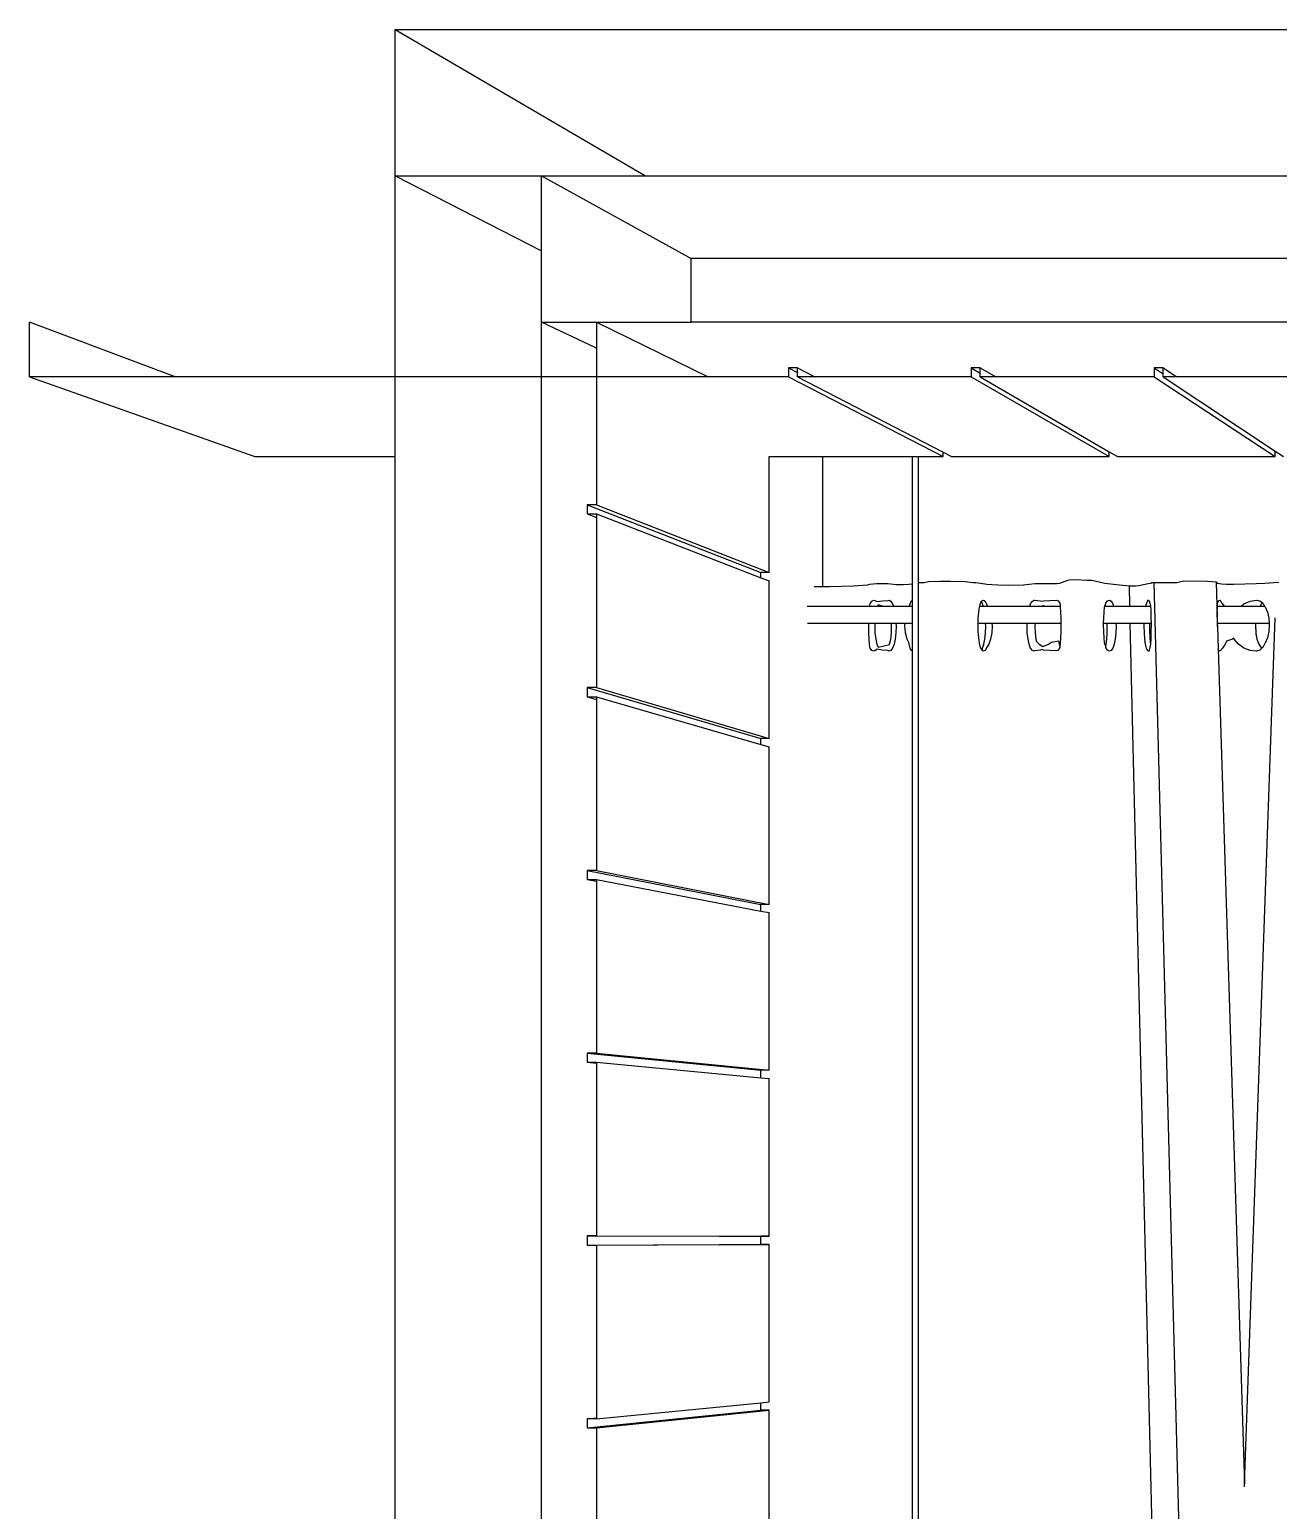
# Model space of a CAD drawing. Header units: millimetres. Extents: x 543 to 4140, y -1075 to 1161.
# Drawn here: x 720 to 925.9, y 917.1 to 1161.4 of the extents above; entities that cross this region are included whole.
import ezdxf

# ---------------------------------------------------------------- set-up
doc = ezdxf.new("R2010")
doc.units = ezdxf.units.MM
doc.layers.add('SectionCutEdges', color=7, linetype='Continuous')

msp = doc.modelspace()

# ---------------------------------------------------------------- linework, layer by layer
for p, q in [((780.273, 1161.411), (821.532, 1137.288)), ((780.273, 1137.288), (804.397, 1124.891)), ((804.397, 1137.288), (829.101, 1123.625)), ((1045.628, 1123.625), (829.101, 1123.625)), ((829.101, 1113.165), (829.101, 1123.625)), ((743.989, 1104.119), (719.965, 1113.165)), ((813.443, 1108.851), (804.397, 1113.165)), ((813.443, 1113.165), (831.869, 1104.119)), ((845.104, 1105.626), (846.612, 1104.843)), ((846.612, 1105.626), (849.496, 1104.119)), ((875.258, 1105.626), (876.766, 1104.746)), ((876.766, 1105.626), (879.333, 1104.119)), ((905.412, 1105.626), (906.92, 1104.623)), ((906.92, 1105.626), (909.171, 1104.119)), ((719.965, 1104.119), (757.1, 1090.973)), ((845.104, 1104.119), (870.657, 1090.973)), ((846.612, 1104.119), (870.657, 1091.68)), ((875.258, 1104.119), (898.02, 1090.973)), ((876.766, 1104.119), (898.02, 1091.768)), ((905.412, 1104.119), (925.384, 1090.973)), ((906.92, 1104.119), (925.384, 1091.88)), ((757.1, 1090.973), (780.273, 1090.973)), ((841.926, 1071.818), (841.926, 1090.973)), ((841.926, 1090.973), (850.808, 1090.973)), ((850.808, 1069.526), (850.808, 1090.973)), ((850.808, 1090.973), (865.506, 1090.973)), ((865.506, 1090.973), (866.524, 1090.973)), ((865.506, 1090.973), (865.506, 1069.995)), ((866.524, 1090.973), (870.657, 1090.973)), ((866.524, 1090.973), (866.524, 1070.203)), ((870.657, 1090.973), (870.657, 1091.68)), ((870.657, 1091.68), (872.025, 1090.973)), ((872.025, 1090.973), (898.02, 1090.973)), ((898.02, 1090.973), (898.02, 1091.768)), ((898.02, 1091.768), (899.389, 1090.973)), ((899.389, 1090.973), (925.384, 1090.973)), ((925.384, 1090.973), (925.384, 1091.88)), ((925.384, 1091.88), (926.752, 1090.973)), ((811.935, 1083.011), (840.558, 1071.818)), ((813.443, 1083.011), (841.926, 1071.818)), ((811.935, 1081.503), (813.443, 1080.921)), ((813.443, 1081.503), (840.558, 1070.981)), ((840.558, 1070.981), (840.558, 1071.818)), ((841.926, 1071.818), (840.558, 1071.818)), ((840.558, 1070.981), (841.926, 1070.45)), ((841.926, 1044.455), (841.926, 1070.45)), ((858.517, 1069.938), (859.624, 1070.054)), ((859.624, 1070.054), (861.519, 1070.035)), ((866.495, 1070.203), (866.524, 1070.203)), ((866.524, 1070.203), (867.508, 1070.203)), ((866.524, 1070.203), (866.524, 912.562)), ((867.508, 1070.203), (868.197, 1070.338)), ((868.197, 1070.338), (870.101, 1070.415)), ((870.101, 1070.415), (871.86, 1070.429)), ((871.86, 1070.429), (874.251, 1070.341)), ((874.251, 1070.341), (875.543, 1070.203)), ((875.543, 1070.203), (876.014, 1070.203)), ((876.014, 1070.203), (876.783, 1070.074)), ((876.783, 1070.074), (877.837, 1069.94)), ((885.758, 1070.022), (886.851, 1070.049)), ((886.851, 1070.049), (888.236, 1070.026)), ((889.409, 1070.021), (889.891, 1070.079)), ((889.891, 1070.079), (891.191, 1070.598)), ((891.191, 1070.598), (891.434, 1070.628)), ((891.434, 1070.628), (892.455, 1070.667)), ((892.455, 1070.667), (894.4, 1070.562)), ((894.4, 1070.562), (895.126, 1070.563)), ((895.126, 1070.563), (895.857, 1070.4)), ((895.857, 1070.4), (897.292, 1070.097)), ((897.292, 1070.097), (899.707, 1069.818)), ((904.468, 1070.003), (904.868, 1070.111)), ((904.868, 1070.111), (905.038, 1070.203)), ((905.038, 1070.203), (905.42, 1070.203)), ((911.644, 834.117), (905.42, 1070.203)), ((905.42, 1070.203), (909.179, 1070.203)), ((909.179, 1070.203), (910.322, 1070.481)), ((910.322, 1070.481), (914.257, 1070.413)), ((914.257, 1070.413), (915.638, 1070.281)), ((915.638, 1070.281), (915.892, 1070.077)), ((915.638, 1070.281), (915.823, 1064.458)), ((915.892, 1070.077), (916.519, 1069.959)), ((922.263, 1070.005), (923.704, 1070.099)), ((923.704, 1070.099), (925.922, 1070.226)), ((925.924, 1070.175), (925.922, 1070.226)), ((849.382, 1069.527), (850.808, 1069.526)), ((850.808, 1069.526), (851.878, 1069.525)), ((851.878, 1069.525), (855.772, 1069.64)), ((855.772, 1069.64), (858.234, 1069.832)), ((858.234, 1069.832), (858.517, 1069.938)), ((861.519, 1070.035), (862.875, 1069.881)), ((862.875, 1069.881), (863.389, 1069.853)), ((863.389, 1069.853), (864.058, 1069.868)), ((864.058, 1069.868), (864.966, 1069.913)), ((864.966, 1069.913), (865.506, 1069.995)), ((865.506, 1069.995), (865.55, 1070.002)), ((865.506, 1069.995), (865.506, 1067.223)), ((877.837, 1069.94), (879.669, 1069.817)), ((879.669, 1069.817), (881.482, 1069.779)), ((881.482, 1069.779), (883.883, 1069.815)), ((883.883, 1069.815), (885.758, 1070.022)), ((888.236, 1070.026), (889.409, 1070.021)), ((899.707, 1069.818), (901.356, 1069.632)), ((901.356, 1069.632), (902.409, 1069.658)), ((901.436, 1066.309), (901.356, 1069.632)), ((902.409, 1069.658), (902.887, 1069.715)), ((902.887, 1069.715), (904.468, 1070.003)), ((916.519, 1069.959), (917.377, 1069.906)), ((917.377, 1069.906), (918.59, 1069.897)), ((918.59, 1069.897), (922.263, 1070.005)), ((848.189, 1066.309), (849.382, 1066.309)), ((849.382, 1066.309), (858.5, 1066.309)), ((858.5, 1066.309), (858.517, 1066.475)), ((858.5, 1066.309), (859.833, 1066.309)), ((858.517, 1066.475), (858.591, 1066.674)), ((858.591, 1066.674), (858.889, 1067.126)), ((858.889, 1067.126), (859.209, 1067.302)), ((859.209, 1067.302), (859.529, 1067.191)), ((859.529, 1067.191), (859.624, 1067.066)), ((859.624, 1067.066), (860.637, 1067.191)), ((859.902, 1066.498), (859.833, 1066.309)), ((859.833, 1066.309), (860.637, 1066.309)), ((860.637, 1066.309), (859.902, 1066.498)), ((860.637, 1067.191), (861.519, 1067.22)), ((860.637, 1066.309), (862.43, 1066.309)), ((861.519, 1067.22), (861.737, 1067.302)), ((861.737, 1067.302), (862.032, 1067.126)), ((862.032, 1067.126), (862.306, 1066.674)), ((862.306, 1066.674), (862.43, 1066.309)), ((862.43, 1066.309), (865.089, 1066.309)), ((865.089, 1066.309), (865.181, 1066.674)), ((865.089, 1066.309), (865.506, 1066.309)), ((865.181, 1066.674), (865.385, 1067.126)), ((865.385, 1067.126), (865.506, 1067.223)), ((865.506, 1067.223), (865.55, 1067.259)), ((865.506, 1067.223), (865.506, 1066.309)), ((865.506, 1066.309), (865.506, 1063.467)), ((865.506, 1066.309), (865.55, 1066.309)), ((876.421, 1064.294), (876.498, 1065.3)), ((876.498, 1065.3), (876.62, 1066.155)), ((876.62, 1066.155), (876.658, 1066.309)), ((876.658, 1066.309), (876.779, 1066.8)), ((876.658, 1066.309), (877.261, 1066.309)), ((876.779, 1066.8), (876.783, 1066.807)), ((876.783, 1066.807), (876.957, 1067.084)), ((876.957, 1067.084), (877.023, 1067.191)), ((877.043, 1066.875), (876.957, 1067.084)), ((877.023, 1067.191), (877.286, 1067.302)), ((877.151, 1066.674), (877.043, 1066.875)), ((877.261, 1066.309), (877.151, 1066.674)), ((877.261, 1066.309), (877.962, 1066.309)), ((877.286, 1067.302), (877.549, 1067.126)), ((877.549, 1067.126), (877.793, 1066.674)), ((877.793, 1066.674), (877.837, 1066.53)), ((877.837, 1066.53), (877.962, 1066.309)), ((877.962, 1066.309), (884.935, 1066.309)), ((884.935, 1066.309), (885.062, 1066.674)), ((884.935, 1066.309), (886.995, 1066.309)), ((885.062, 1066.674), (885.344, 1067.126)), ((885.344, 1067.126), (885.646, 1067.302)), ((885.646, 1067.302), (885.758, 1067.261)), ((885.758, 1067.261), (886.633, 1067.191)), ((886.633, 1067.191), (886.851, 1067.125)), ((886.851, 1067.125), (887.17, 1067.191)), ((887.099, 1066.375), (886.995, 1066.309)), ((886.995, 1066.309), (887.253, 1066.309)), ((887.253, 1066.309), (887.099, 1066.375)), ((887.17, 1067.191), (888.236, 1067.249)), ((887.253, 1066.309), (889.868, 1066.309)), ((888.236, 1067.249), (889.409, 1067.267)), ((889.409, 1067.267), (889.599, 1067.191)), ((889.599, 1067.191), (889.856, 1066.8)), ((889.856, 1066.8), (889.891, 1066.699)), ((889.915, 1066.461), (889.868, 1066.309)), ((889.868, 1066.309), (889.931, 1066.309)), ((889.891, 1066.699), (889.915, 1066.461)), ((889.915, 1066.461), (889.931, 1066.309)), ((889.931, 1066.309), (889.947, 1066.155)), ((889.947, 1066.155), (889.999, 1065.3)), ((889.999, 1065.3), (890.031, 1064.294)), ((897.114, 1064.294), (897.175, 1065.3)), ((897.175, 1065.3), (897.273, 1066.155)), ((897.273, 1066.155), (897.292, 1066.255)), ((897.292, 1066.255), (897.312, 1066.309)), ((897.312, 1066.309), (897.414, 1066.595)), ((897.312, 1066.309), (897.466, 1066.309)), ((897.414, 1066.595), (897.488, 1066.8)), ((897.466, 1066.309), (897.414, 1066.595)), ((897.466, 1066.309), (898.724, 1066.309)), ((897.488, 1066.8), (897.757, 1067.191)), ((897.757, 1067.191), (898.046, 1067.302)), ((898.046, 1067.302), (898.334, 1067.126)), ((898.334, 1067.126), (898.603, 1066.674)), ((898.603, 1066.674), (898.724, 1066.309)), ((898.724, 1066.309), (901.436, 1066.309)), ((901.436, 1066.309), (904.075, 1066.309)), ((904.075, 1066.309), (904.152, 1066.674)), ((904.075, 1066.309), (904.808, 1066.309)), ((904.152, 1066.674), (904.322, 1067.126)), ((904.322, 1067.126), (904.468, 1067.266)), ((904.468, 1067.266), (904.493, 1067.302)), ((904.493, 1067.302), (904.617, 1067.191)), ((904.617, 1067.191), (904.733, 1066.8)), ((904.733, 1066.8), (904.808, 1066.309)), ((904.808, 1066.309), (904.832, 1066.155)), ((904.832, 1066.155), (904.868, 1065.757)), ((904.868, 1065.757), (904.888, 1065.3)), ((904.888, 1065.3), (904.912, 1064.294)), ((915.823, 1064.458), (915.836, 1065.3)), ((915.836, 1065.3), (915.862, 1066.155)), ((915.862, 1066.155), (915.87, 1066.309)), ((915.87, 1066.309), (915.892, 1066.739)), ((915.87, 1066.309), (916.963, 1066.309)), ((915.892, 1066.739), (915.906, 1066.8)), ((915.906, 1066.8), (916.07, 1067.191)), ((916.07, 1067.191), (916.247, 1067.302)), ((916.247, 1067.302), (916.423, 1067.126)), ((916.423, 1067.126), (916.519, 1066.863)), ((916.519, 1066.863), (916.733, 1066.674)), ((916.733, 1066.674), (916.963, 1066.309)), ((916.963, 1066.309), (919.771, 1066.309)), ((919.771, 1066.309), (920.244, 1066.674)), ((919.771, 1066.309), (922.906, 1066.309)), ((920.244, 1066.674), (921.295, 1067.126)), ((921.295, 1067.126), (922.263, 1067.277)), ((922.263, 1067.277), (922.336, 1067.302)), ((922.336, 1067.302), (922.853, 1067.191)), ((922.853, 1067.191), (923.293, 1066.834)), ((923.123, 1066.674), (922.906, 1066.309)), ((922.906, 1066.309), (923.649, 1066.309)), ((923.293, 1066.834), (923.123, 1066.674)), ((923.293, 1066.834), (923.335, 1066.8)), ((923.335, 1066.8), (923.649, 1066.309)), ((923.649, 1066.309), (923.704, 1066.224)), ((923.704, 1066.224), (923.754, 1066.155)), ((923.754, 1066.155), (924.112, 1065.3)), ((924.112, 1065.3), (924.337, 1064.294)), ((848.236, 1063.467), (849.382, 1063.467)), ((849.382, 1063.467), (858.37, 1063.467)), ((858.365, 1062.964), (858.37, 1063.467)), ((858.377, 1061.877), (858.365, 1062.964)), ((858.37, 1063.467), (858.37, 1063.468)), ((858.37, 1063.467), (859.368, 1063.467)), ((859.368, 1063.467), (859.349, 1062.964)), ((859.349, 1062.964), (859.391, 1061.877)), ((859.369, 1063.468), (859.368, 1063.467)), ((859.368, 1063.467), (862.122, 1063.467)), ((862.101, 1061.877), (862.139, 1062.964)), ((862.122, 1063.467), (862.122, 1063.468)), ((862.139, 1062.964), (862.122, 1063.467)), ((862.122, 1063.467), (862.857, 1063.467)), ((862.874, 1062.964), (862.836, 1061.877)), ((862.857, 1063.468), (862.857, 1063.467)), ((862.857, 1063.467), (862.874, 1062.964)), ((862.857, 1063.467), (864.363, 1063.467)), ((864.322, 1062.964), (864.363, 1063.467)), ((864.411, 1061.877), (864.322, 1062.964)), ((864.363, 1063.467), (864.363, 1063.468)), ((864.363, 1063.467), (865.506, 1063.467)), ((865.506, 1063.467), (865.506, 1058.918)), ((865.506, 1063.467), (865.55, 1063.467)), ((876.395, 1063.205), (876.401, 1063.467)), ((876.421, 1062.108), (876.395, 1063.205)), ((876.401, 1063.467), (876.421, 1064.294)), ((876.401, 1063.467), (877.642, 1063.467)), ((877.623, 1061.877), (877.658, 1062.964)), ((877.642, 1063.467), (877.642, 1063.468)), ((877.658, 1062.964), (877.642, 1063.467)), ((877.642, 1063.467), (878.68, 1063.467)), ((878.71, 1062.964), (878.645, 1061.877)), ((878.68, 1063.468), (878.68, 1063.467)), ((878.68, 1063.467), (878.71, 1062.964)), ((878.68, 1063.467), (884.497, 1063.467)), ((884.478, 1062.964), (884.497, 1063.467)), ((884.518, 1061.877), (884.478, 1062.964)), ((884.497, 1063.467), (884.497, 1063.468)), ((884.497, 1063.467), (885.785, 1063.467)), ((885.785, 1063.467), (885.766, 1062.964)), ((885.766, 1062.964), (885.806, 1061.877)), ((885.785, 1063.468), (885.785, 1063.467)), ((885.785, 1063.467), (890.039, 1063.467)), ((890.031, 1064.294), (890.039, 1063.467)), ((890.042, 1063.205), (890.031, 1062.108)), ((890.039, 1063.467), (890.042, 1063.205)), ((897.093, 1063.205), (897.098, 1063.467)), ((897.114, 1062.108), (897.093, 1063.205)), ((897.098, 1063.467), (897.114, 1064.294)), ((897.098, 1063.467), (897.696, 1063.467)), ((897.685, 1061.877), (897.705, 1062.964)), ((897.696, 1063.467), (897.696, 1063.468)), ((897.705, 1062.964), (897.696, 1063.467)), ((897.696, 1063.467), (899.142, 1063.467)), ((899.16, 1062.964), (899.122, 1061.877)), ((899.142, 1063.468), (899.142, 1063.467)), ((899.142, 1063.467), (899.16, 1062.964)), ((899.142, 1063.467), (901.504, 1063.467)), ((901.504, 1063.467), (901.504, 1063.468)), ((907.033, 834.117), (901.504, 1063.467)), ((901.504, 1063.467), (903.809, 1063.467)), ((903.798, 1062.964), (903.809, 1063.467)), ((903.822, 1061.877), (903.798, 1062.964)), ((903.809, 1063.467), (903.809, 1063.468)), ((903.809, 1063.467), (904.668, 1063.467)), ((904.668, 1063.467), (904.657, 1062.964)), ((904.657, 1062.964), (904.681, 1061.877)), ((904.668, 1063.468), (904.668, 1063.467)), ((904.668, 1063.467), (904.918, 1063.467)), ((904.912, 1064.294), (904.918, 1063.467)), ((904.92, 1063.205), (904.912, 1062.108)), ((904.918, 1063.467), (904.92, 1063.205)), ((915.823, 1064.458), (915.854, 1063.467)), ((915.854, 1063.467), (915.864, 1063.467)), ((915.854, 1063.467), (915.873, 1062.893)), ((915.864, 1063.467), (915.864, 1063.468)), ((915.874, 1062.964), (915.864, 1063.467)), ((915.864, 1063.467), (922.157, 1063.467)), ((915.873, 1062.893), (915.874, 1062.964)), ((915.873, 1062.893), (915.988, 1059.265)), ((920.363, 921.447), (925.398, 1064.379)), ((922.157, 1063.467), (922.126, 1062.964)), ((922.126, 1062.964), (922.193, 1061.877)), ((922.157, 1063.468), (922.157, 1063.467)), ((922.157, 1063.467), (922.18, 1063.467)), ((922.18, 1063.467), (922.18, 1063.468)), ((922.255, 1061.568), (922.18, 1063.467)), ((922.18, 1063.467), (924.396, 1063.467)), ((924.337, 1064.294), (924.396, 1063.467)), ((924.414, 1063.205), (924.337, 1062.108)), ((924.396, 1063.467), (924.414, 1063.205)), ((858.411, 1060.873), (858.377, 1061.877)), ((858.466, 1060.019), (858.411, 1060.873)), ((859.391, 1061.877), (859.515, 1060.873)), ((859.515, 1060.873), (859.711, 1060.019)), ((861.806, 1060.019), (861.987, 1060.873)), ((861.987, 1060.873), (862.101, 1061.877)), ((862.722, 1060.873), (862.542, 1060.019)), ((862.836, 1061.877), (862.722, 1060.873)), ((864.673, 1060.873), (864.411, 1061.877)), ((864.966, 1060.271), (864.673, 1060.873)), ((865.006, 1060.019), (864.966, 1060.271)), ((876.498, 1061.078), (876.421, 1062.108)), ((876.62, 1060.185), (876.498, 1061.078)), ((877.361, 1060.019), (877.522, 1060.873)), ((877.522, 1060.873), (877.623, 1061.877)), ((878.454, 1060.873), (878.15, 1060.019)), ((878.645, 1061.877), (878.454, 1060.873)), ((884.635, 1060.873), (884.518, 1061.877)), ((884.82, 1060.019), (884.635, 1060.873)), ((885.806, 1061.877), (885.923, 1060.873)), ((885.923, 1060.873), (886.008, 1060.482)), ((886.008, 1060.482), (886.469, 1060.019)), ((888.026, 1060.019), (888.483, 1060.332)), ((888.483, 1060.332), (889.656, 1060.56)), ((889.656, 1060.56), (889.763, 1060.019)), ((889.999, 1061.078), (889.947, 1060.185)), ((890.031, 1062.108), (889.999, 1061.078)), ((897.175, 1061.078), (897.114, 1062.108)), ((897.273, 1060.185), (897.175, 1061.078)), ((897.526, 1060.019), (897.623, 1060.873)), ((897.623, 1060.873), (897.685, 1061.877)), ((899.011, 1060.873), (898.834, 1060.019)), ((899.122, 1061.877), (899.011, 1060.873)), ((903.893, 1060.873), (903.822, 1061.877)), ((904.005, 1060.019), (903.893, 1060.873)), ((904.681, 1061.877), (904.698, 1061.636)), ((904.698, 1061.636), (904.734, 1060.873)), ((904.734, 1060.873), (904.81, 1060.026)), ((904.868, 1060.601), (904.832, 1060.185)), ((904.888, 1061.078), (904.868, 1060.601)), ((904.912, 1062.108), (904.888, 1061.078)), ((917.377, 1060.539), (917.172, 1060.019)), ((918.365, 1060.873), (917.377, 1060.539)), ((918.59, 1061.015), (918.365, 1060.873)), ((918.652, 1060.873), (918.59, 1061.015)), ((919.343, 1060.019), (918.652, 1060.873)), ((922.193, 1061.877), (922.255, 1061.568)), ((922.255, 1061.568), (922.393, 1060.873)), ((922.393, 1060.873), (922.71, 1060.019)), ((924.112, 1061.078), (923.754, 1060.185)), ((924.337, 1062.108), (924.112, 1061.078)), ((858.517, 1059.558), (858.466, 1060.019)), ((858.591, 1059.373), (858.517, 1059.558)), ((858.889, 1058.98), (858.591, 1059.373)), ((859.209, 1058.866), (858.889, 1058.98)), ((859.529, 1059.04), (859.209, 1058.866)), ((859.624, 1059.184), (859.529, 1059.04)), ((860.637, 1059.04), (859.624, 1059.184)), ((859.711, 1060.019), (859.902, 1059.537)), ((859.902, 1059.537), (861.795, 1059.987)), ((861.519, 1058.995), (860.637, 1059.04)), ((861.737, 1058.866), (861.519, 1058.995)), ((862.032, 1058.98), (861.737, 1058.866)), ((861.795, 1059.987), (861.806, 1060.019)), ((862.306, 1059.373), (862.032, 1058.98)), ((862.542, 1060.019), (862.306, 1059.373)), ((865.181, 1059.373), (865.006, 1060.019)), ((865.385, 1058.98), (865.181, 1059.373)), ((865.506, 1058.918), (865.385, 1058.98)), ((865.506, 1058.918), (865.506, 912.538)), ((865.55, 1058.894), (865.506, 1058.918)), ((876.779, 1059.49), (876.62, 1060.185)), ((876.783, 1059.481), (876.779, 1059.49)), ((876.993, 1059.095), (876.783, 1059.481)), ((876.993, 1059.095), (877.043, 1059.199)), ((877.023, 1059.04), (876.993, 1059.095)), ((877.286, 1058.866), (877.023, 1059.04)), ((877.043, 1059.199), (877.151, 1059.373)), ((877.151, 1059.373), (877.361, 1060.019)), ((877.549, 1058.98), (877.286, 1058.866)), ((877.793, 1059.373), (877.549, 1058.98)), ((877.837, 1059.508), (877.793, 1059.373)), ((878.15, 1060.019), (877.837, 1059.508)), ((885.062, 1059.373), (884.82, 1060.019)), ((885.344, 1058.98), (885.062, 1059.373)), ((885.646, 1058.866), (885.344, 1058.98)), ((885.758, 1058.93), (885.646, 1058.866)), ((886.633, 1059.04), (885.758, 1058.93)), ((886.469, 1060.019), (887.099, 1059.651)), ((886.851, 1059.116), (886.633, 1059.04)), ((887.17, 1059.04), (886.851, 1059.116)), ((887.099, 1059.651), (888.026, 1060.019)), ((888.236, 1058.949), (887.17, 1059.04)), ((889.409, 1058.921), (888.236, 1058.949)), ((889.599, 1059.04), (889.409, 1058.921)), ((889.856, 1059.49), (889.599, 1059.04)), ((889.763, 1060.019), (889.894, 1059.634)), ((889.891, 1059.599), (889.856, 1059.49)), ((889.894, 1059.634), (889.891, 1059.599)), ((889.947, 1060.185), (889.894, 1059.634)), ((897.292, 1060.077), (897.273, 1060.185)), ((897.447, 1059.613), (897.292, 1060.077)), ((897.447, 1059.613), (897.526, 1060.019)), ((897.488, 1059.49), (897.447, 1059.613)), ((897.757, 1059.04), (897.488, 1059.49)), ((898.046, 1058.866), (897.757, 1059.04)), ((898.334, 1058.98), (898.046, 1058.866)), ((898.603, 1059.373), (898.334, 1058.98)), ((898.834, 1060.019), (898.603, 1059.373)), ((904.152, 1059.373), (904.005, 1060.019)), ((904.322, 1058.98), (904.152, 1059.373)), ((904.468, 1058.89), (904.322, 1058.98)), ((904.493, 1058.866), (904.468, 1058.89)), ((904.617, 1059.04), (904.493, 1058.866)), ((904.733, 1059.49), (904.617, 1059.04)), ((904.81, 1060.026), (904.733, 1059.49)), ((904.832, 1060.185), (904.81, 1060.026)), ((916.07, 1059.04), (915.988, 1059.265)), ((915.988, 1059.265), (920.363, 921.447)), ((916.247, 1058.866), (916.07, 1059.04)), ((916.423, 1058.98), (916.247, 1058.866)), ((916.519, 1059.209), (916.423, 1058.98)), ((916.733, 1059.373), (916.519, 1059.209)), ((917.172, 1060.019), (916.733, 1059.373)), ((920.244, 1059.373), (919.343, 1060.019)), ((921.295, 1058.98), (920.244, 1059.373)), ((922.263, 1058.883), (921.295, 1058.98)), ((922.336, 1058.866), (922.263, 1058.883)), ((922.853, 1059.04), (922.336, 1058.866)), ((922.71, 1060.019), (923.123, 1059.373)), ((923.169, 1059.335), (922.853, 1059.04)), ((923.123, 1059.373), (923.169, 1059.335)), ((923.335, 1059.49), (923.169, 1059.335)), ((923.704, 1060.111), (923.335, 1059.49)), ((923.754, 1060.185), (923.704, 1060.111)), ((811.935, 1052.857), (840.558, 1044.455)), ((811.935, 1051.349), (813.443, 1050.914)), ((813.443, 1052.857), (841.926, 1044.455)), ((813.443, 1051.349), (840.558, 1043.484)), ((840.558, 1043.484), (840.558, 1044.455)), ((841.926, 1044.455), (840.558, 1044.455)), ((840.558, 1043.484), (841.926, 1043.087)), ((841.926, 1017.092), (841.926, 1043.087)), ((811.935, 1022.703), (840.558, 1017.092)), ((811.935, 1021.195), (813.443, 1020.907)), ((813.443, 1022.703), (841.926, 1017.092)), ((813.443, 1021.195), (840.558, 1015.987)), ((840.558, 1015.987), (840.558, 1017.092)), ((841.926, 1017.092), (840.558, 1017.092)), ((840.558, 1015.987), (841.926, 1015.724)), ((841.926, 989.729), (841.926, 1015.724)), ((811.935, 992.549), (840.558, 989.729)), ((813.443, 992.549), (841.926, 989.729)), ((811.935, 991.041), (813.443, 990.9)), ((813.443, 991.041), (840.558, 988.489)), ((840.558, 988.489), (840.558, 989.729)), ((841.926, 989.729), (840.558, 989.729)), ((840.558, 988.489), (841.926, 988.361)), ((841.926, 962.366), (841.926, 988.361)), ((811.935, 962.395), (833.717, 962.373)), ((811.935, 960.887), (833.717, 960.971)), ((813.443, 962.395), (833.717, 962.374)), ((813.443, 960.887), (833.717, 960.966)), ((833.717, 962.373), (833.717, 962.374)), ((833.717, 962.374), (841.926, 962.366)), ((833.717, 962.373), (840.558, 962.366)), ((833.717, 960.966), (841.926, 960.997)), ((833.717, 960.971), (840.558, 960.997)), ((833.717, 960.966), (833.717, 960.971)), ((840.558, 960.997), (840.558, 962.366)), ((841.926, 962.366), (840.558, 962.366)), ((841.926, 960.997), (840.558, 960.997)), ((841.926, 935.002), (841.926, 960.997)), ((811.935, 930.733), (840.558, 933.634)), ((813.443, 932.241), (840.558, 934.87)), ((813.443, 930.733), (841.926, 933.634)), ((840.558, 934.87), (841.926, 935.002)), ((840.558, 933.634), (840.558, 934.87)), ((841.926, 933.634), (840.558, 933.634)), ((841.926, 906.551), (841.926, 933.634)), ((811.935, 932.241), (813.443, 932.387)), ((920.347, 920.97), (920.363, 921.447))]:
    msp.add_line(p, q)
at = {"layer": 'SectionCutEdges'}
for p, q in [((780.273, 1161.411), (1404.461, 1161.411)), ((780.273, 1137.288), (780.273, 1161.411)), ((780.273, 1137.288), (804.397, 1137.288)), ((780.273, 1104.119), (780.273, 1137.288)), ((804.397, 1137.288), (821.532, 1137.288)), ((804.397, 1124.891), (804.397, 1137.288)), ((821.532, 1137.288), (1045.628, 1137.288)), ((804.397, 1113.165), (804.397, 1124.891)), ((719.965, 1104.119), (719.965, 1113.165)), ((804.397, 1113.165), (813.443, 1113.165)), ((804.397, 1104.119), (804.397, 1113.165)), ((813.443, 1113.165), (829.101, 1113.165)), ((813.443, 1113.165), (813.443, 1108.851)), ((1045.628, 1113.165), (829.101, 1113.165)), ((813.443, 1108.851), (813.443, 1104.119)), ((846.612, 1105.626), (845.104, 1105.626)), ((845.104, 1105.626), (845.104, 1104.119)), ((846.612, 1104.843), (846.612, 1105.626)), ((846.612, 1104.119), (846.612, 1104.843)), ((876.766, 1105.626), (875.258, 1105.626)), ((875.258, 1105.626), (875.258, 1104.119)), ((876.766, 1104.746), (876.766, 1105.626)), ((876.766, 1104.119), (876.766, 1104.746)), ((906.92, 1105.626), (905.412, 1105.626)), ((905.412, 1105.626), (905.412, 1104.119)), ((906.92, 1104.623), (906.92, 1105.626)), ((906.92, 1104.119), (906.92, 1104.623)), ((743.989, 1104.119), (719.965, 1104.119)), ((780.273, 1104.119), (743.989, 1104.119)), ((780.273, 1090.973), (780.273, 1104.119)), ((804.397, 1104.119), (780.273, 1104.119)), ((804.397, 788.646), (804.397, 1104.119)), ((813.443, 1104.119), (804.397, 1104.119)), ((813.443, 1104.119), (813.443, 1083.011)), ((831.869, 1104.119), (813.443, 1104.119)), ((845.104, 1104.119), (831.869, 1104.119)), ((849.496, 1104.119), (846.612, 1104.119)), ((875.258, 1104.119), (849.496, 1104.119)), ((879.333, 1104.119), (876.766, 1104.119)), ((905.412, 1104.119), (879.333, 1104.119)), ((909.171, 1104.119), (906.92, 1104.119)), ((935.566, 1104.119), (909.171, 1104.119)), ((780.273, 775.44), (780.273, 1090.973)), ((811.935, 1083.011), (811.935, 1081.503)), ((813.443, 1083.011), (811.935, 1083.011)), ((811.935, 1081.503), (813.443, 1081.503)), ((813.443, 1081.503), (813.443, 1080.921)), ((813.443, 1080.921), (813.443, 1052.857)), ((811.935, 1052.857), (811.935, 1051.349)), ((813.443, 1052.857), (811.935, 1052.857)), ((811.935, 1051.349), (813.443, 1051.349)), ((813.443, 1051.349), (813.443, 1050.914)), ((813.443, 1050.914), (813.443, 1022.703)), ((811.935, 1022.703), (811.935, 1021.195)), ((813.443, 1022.703), (811.935, 1022.703)), ((811.935, 1021.195), (813.443, 1021.195)), ((813.443, 1021.195), (813.443, 1020.907)), ((813.443, 1020.907), (813.443, 992.549)), ((811.935, 992.549), (811.935, 991.041)), ((813.443, 992.549), (811.935, 992.549)), ((811.935, 991.041), (813.443, 991.041)), ((813.443, 991.041), (813.443, 990.9)), ((813.443, 990.9), (813.443, 962.395)), ((811.935, 962.395), (811.935, 960.887)), ((813.443, 962.395), (811.935, 962.395)), ((811.935, 960.887), (813.443, 960.887)), ((813.443, 960.887), (813.443, 932.387)), ((811.935, 932.241), (811.935, 930.733)), ((813.443, 932.241), (811.935, 932.241)), ((813.443, 932.387), (813.443, 932.241)), ((811.935, 930.733), (813.443, 930.733)), ((813.443, 930.733), (813.443, 897.564))]:
    msp.add_line(p, q, dxfattribs=at)

doc.saveas('drawing.dxf')
